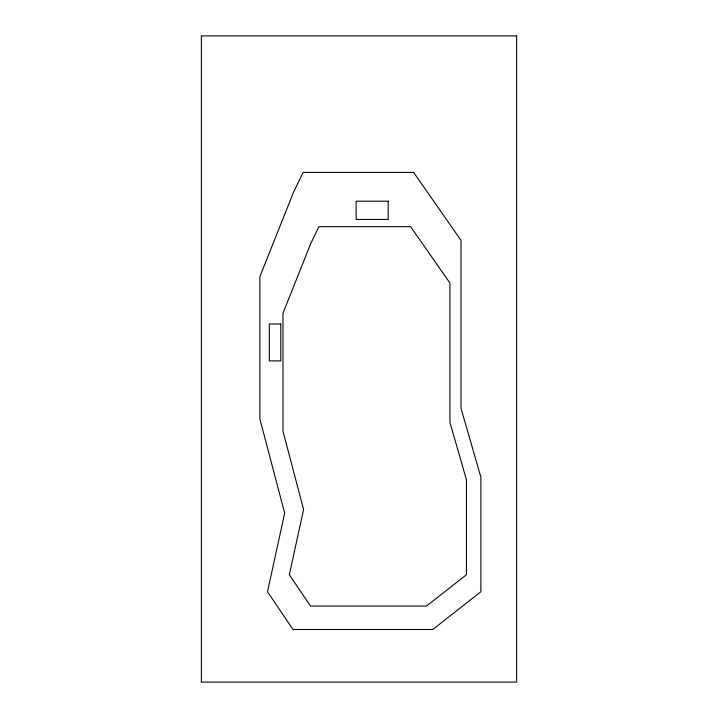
<?xml version="1.0" encoding="UTF-8"?>
<svg xmlns="http://www.w3.org/2000/svg" width="718" height="718" viewBox="0 0 718 718"><rect width="100%" height="100%" fill="white"/><g stroke="black" fill="none" stroke-linecap="round" stroke-linejoin="round"><path stroke-width="1.08" d="M284.669 513.182L267.509 591.749L292.98 629.489L432.801 629.489L480.88 591.749L480.88 477.228L461.001 408.282L461.001 240.333L413.613 172.401L303.113 172.401L293.348 192.702L259.853 276.699L259.853 418.791L284.669 513.182M303.579 509.511L289.336 574.723L310.472 606.046L426.528 606.046L466.431 574.723L466.431 479.669L449.935 422.444L449.935 283.045L410.597 226.664L318.882 226.664L310.777 243.51L282.982 313.236L282.982 431.168L303.579 509.511M516.628 35.9L201.372 35.9L201.372 682.1L516.628 682.1L516.628 35.9M388.169 201.202L356.137 201.202L356.137 219.439L388.169 219.439L388.169 201.202M280.774 324.006L269.313 324.006L269.313 360.885L280.774 360.885L280.774 324.006"/></g></svg>
